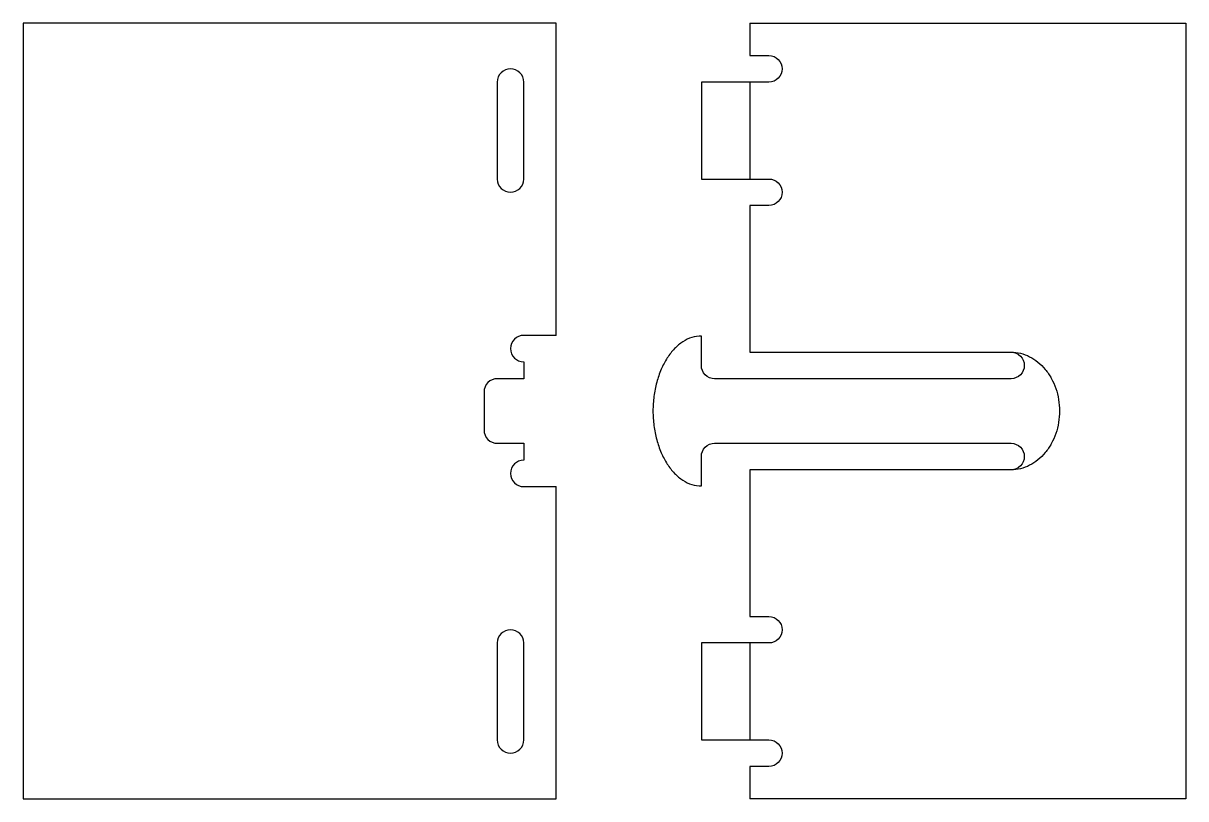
# Model space of a CAD drawing. Extents: x 110 to 470, y 120 to 360.
import ezdxf

# ---------------------------------------------------------------- set-up
doc = ezdxf.new("R2010")
doc.units = 0
doc.layers.add('1', color=7, linetype='CONTINUOUS')

msp = doc.modelspace()

# ---------------------------------------------------------------- linework, layer by layer
at = {"layer": '1', "color": 7, "linetype": 'CONTINUOUS'}
for points in [[(274.5728, 263.3988), (274.5728, 359.9988), (274.5728, 359.9988), (109.5728, 359.9988), (109.5728, 359.9988), (109.5728, 119.9988), (109.5728, 119.9988), (274.5728, 119.9988), (274.5728, 119.9988), (274.5728, 216.5988)], [(334.58613, 359.9988), (469.58613, 359.9988), (469.58613, 359.9988), (469.58613, 119.9988), (469.58613, 119.9988), (334.58613, 119.9988)]]:
    msp.add_lwpolyline(points, dxfattribs=at)
for points in [[(334.58613, 359.9988), (334.58613, 349.9988), (334.58613, 349.9988), (340.48613, 349.9988), (340.486133, 349.9988, -1), (340.486133, 341.7988), (340.48613, 341.7988), (334.58613, 341.7988), (334.58612, 341.7988), (319.58613, 341.7988), (319.58613, 341.7988), (319.58613, 311.7988), (319.58613, 311.7988), (334.58613, 311.7988), (334.58613, 311.7988), (340.48613, 311.7988), (340.486133, 311.7988, -1), (340.486133, 303.5988), (340.48613, 303.5988), (334.58613, 303.5988), (334.58613, 303.5988), (334.58613, 258.1988), (334.58613, 258.1988), (415.48613, 258.1988), (415.486133, 258.1988, -1), (415.486133, 249.9988), (415.48613, 249.9988), (323.68613, 249.9988), (323.686133, 249.9988, -0.414214), (319.586133, 254.0988), (319.58613, 254.0988), (319.58613, 263.1988)], [(334.58613, 359.9988), (334.58613, 349.9988), (334.58613, 349.9988), (340.48613, 349.9988), (340.486133, 349.9988, -1), (340.486133, 341.7988), (340.48613, 341.7988), (334.58613, 341.7988), (334.58613, 341.7988), (334.58613, 311.7988), (334.58613, 311.7988), (340.48613, 311.7988), (340.486133, 311.7988, -1), (340.486133, 303.5988), (340.48613, 303.5988), (334.58613, 303.5988), (334.58613, 303.5988), (334.58613, 258.1988), (334.58613, 258.1988), (415.48613, 258.1988)], [(256.372803, 311.7988, 1), (264.572803, 311.7988), (264.5728, 311.7988), (264.5728, 341.7988), (264.572803, 341.7988, 1), (256.372803, 341.7988), (256.3728, 341.7988), (256.3728, 311.7988), (256.3728, 311.7988)], [(274.5728, 263.3988), (264.5728, 263.3988), (264.572803, 263.3988, 1), (264.572803, 255.1988), (264.5728, 255.1988), (264.5728, 249.9988), (256.3728, 249.9988), (256.372803, 249.9988, 0.414214), (252.272803, 245.8988), (252.2728, 245.8988), (252.2728, 234.0988), (252.272803, 234.0988, 0.414214), (256.372803, 229.9988), (256.3728, 229.9988), (264.5728, 229.9988), (264.5728, 224.7988), (264.572803, 224.7988, 1), (264.572803, 216.5988), (264.5728, 216.5988), (274.5728, 216.5988)], [(319.586133, 263.1988, 0.074921), (316.67225, 262.753829, 0.067994), (313.869385, 261.435871, 0.058017), (311.284325, 259.295138, 0.04863), (309.015558, 256.413192, 0.041345), (307.149523, 252.899832, 0.036291), (305.757316, 248.888915, 0.033163), (304.891978, 244.533255, 0.031659), (304.586478, 239.9988, 0.031659)], [(415.486133, 258.1988, -0.059274), (418.412487, 257.849092, -0.057285), (421.226384, 256.813407, -0.053936), (423.819686, 255.131547, -0.050102), (426.092734, 252.868143, -0.046516), (427.958177, 250.110178, -0.043627), (429.344326, 246.963638, -0.041646), (430.197912, 243.549444, -0.040646), (430.486133, 239.9988, -0.040646), (430.197912, 236.448156, -0.041646), (429.344326, 233.033962, -0.043627), (427.958177, 229.887422, -0.046516), (426.092734, 227.129457, -0.050102), (423.819686, 224.866053, -0.053936), (421.226384, 223.184193, -0.057285), (418.412487, 222.148508, -0.059274), (415.486133, 221.7988, -0.059274)], [(304.586478, 239.9988, 0.031659), (304.891977, 235.464345, 0.033163), (305.757316, 231.108685, 0.036291), (307.149523, 227.097768, 0.041345), (309.015558, 223.584408, 0.04863), (311.284325, 220.702462, 0.058017), (313.869385, 218.561729, 0.067994), (316.67225, 217.243771, 0.074921), (319.586133, 216.7988, 0.074921)], [(319.58613, 216.7988), (319.58613, 225.8988), (319.586133, 225.8988, -0.414214), (323.686133, 229.9988), (323.68613, 229.9988), (415.48613, 229.9988), (415.486133, 229.9988, -0.998372), (415.499492, 221.798822), (415.48613, 221.7988), (334.58613, 221.7988), (334.58613, 221.7988), (334.58613, 176.3988), (334.58613, 176.3988), (340.48613, 176.3988), (340.486133, 176.3988, -1), (340.486133, 168.1988), (340.48613, 168.1988), (334.58613, 168.1988), (334.58612, 168.1988), (319.58613, 168.1988), (319.58613, 168.1988), (319.58613, 138.1988), (319.58613, 138.1988), (334.58613, 138.1988), (334.58613, 138.1988), (340.48613, 138.1988), (340.486133, 138.1988, -1), (340.486133, 129.9988), (340.48613, 129.9988), (334.58613, 129.9988), (334.58613, 129.9988), (334.58613, 119.9988)], [(415.48613, 221.7988), (334.58613, 221.7988), (334.58613, 221.7988), (334.58613, 176.3988), (334.58613, 176.3988), (340.48613, 176.3988), (340.486133, 176.3988, -1), (340.486133, 168.1988), (340.48613, 168.1988), (334.58613, 168.1988), (334.58613, 168.1988), (334.58613, 138.1988), (334.58613, 138.1988), (340.48613, 138.1988), (340.486133, 138.1988, -1), (340.486133, 129.9988), (340.48613, 129.9988), (334.58613, 129.9988), (334.58613, 129.9988), (334.58613, 119.9988)], [(264.572803, 168.1988, 1), (256.372803, 168.1988), (256.3728, 168.1988), (256.3728, 138.1988), (256.372803, 138.1988, 1), (264.572803, 138.1988), (264.5728, 138.1988), (264.5728, 168.1988), (264.5728, 168.1988)]]:
    msp.add_lwpolyline(points, format="xyb", dxfattribs=at)

doc.saveas('drawing.dxf')
